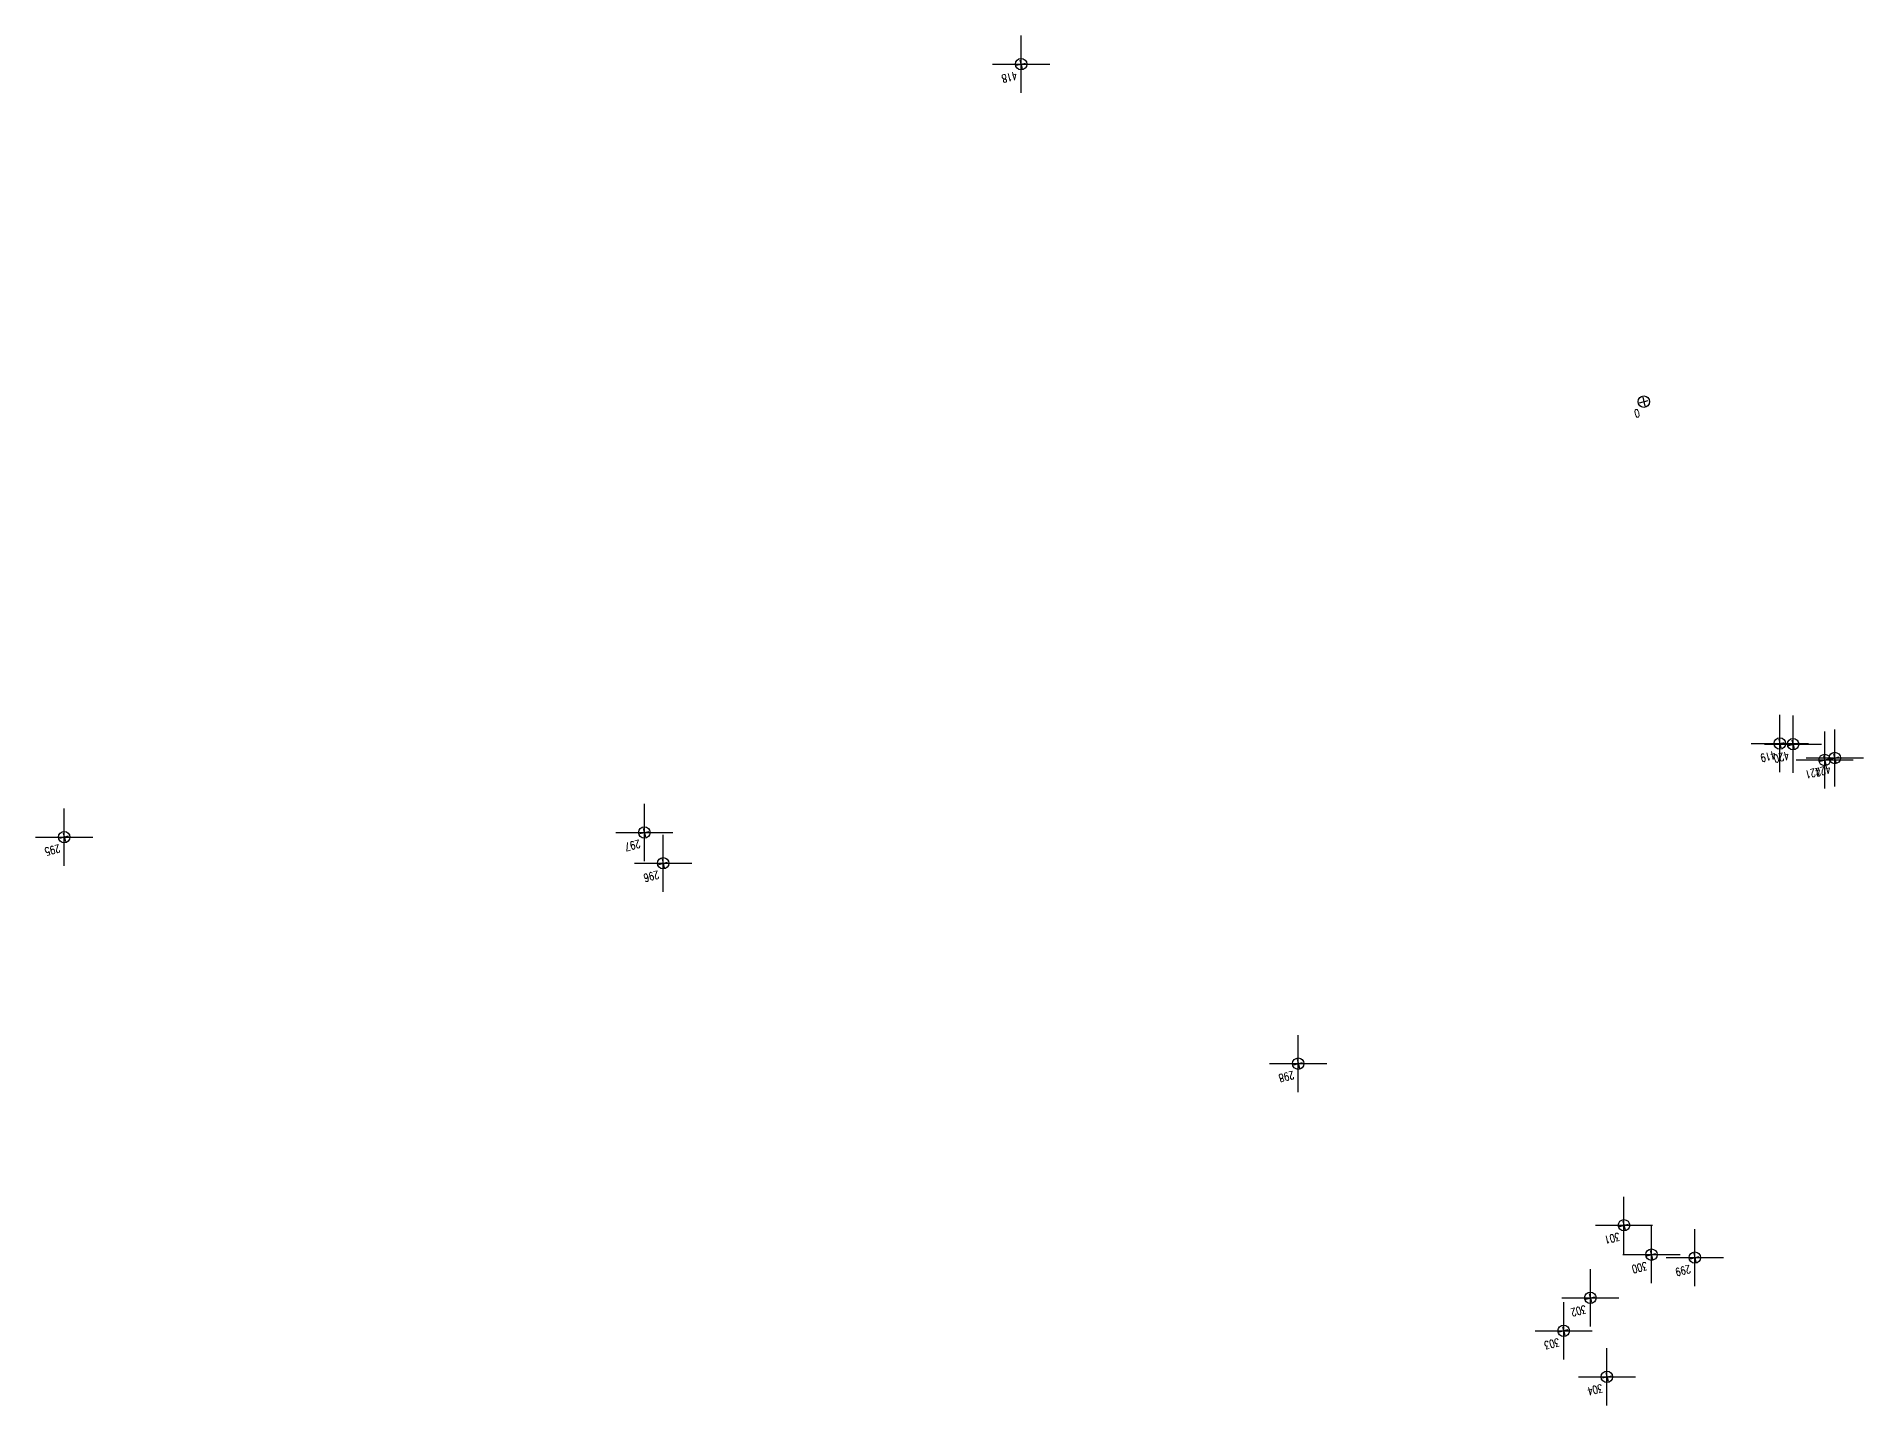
# Model space of a CAD drawing. Header units: metres. Extents: x 4462704 to 4462784, y 5794007 to 5794138.
# Drawn here: x 4462744.31 to 4462760.28, y 5794038.49 to 5794050.45 of the extents above; entities that cross this region are included whole.
import ezdxf
from ezdxf.enums import TextEntityAlignment as Align

# ---------------------------------------------------------------- set-up
doc = ezdxf.new("R2010")
doc.units = ezdxf.units.M
doc.header["$PDMODE"] = 2
doc.header["$PDSIZE"] = 0.25
for name, color, linetype in [('Bronzenadel', 124, 'Continuous'), ('Keramik Pl.1', 60, 'Continuous'), ('Knochenreste', 40, 'Continuous')]:
    doc.layers.add(name, color=color, linetype=linetype)
doc.styles.add('ROMANS', font='ROMANS.shx', dxfattribs={"width": 0.75})

# ---------------------------------------------------------------- blocks, each defined once
blk = doc.blocks.new('MESSPUNKT')
for p, q in [((0.04, 0), (-0.04, 0)), ((0, -0.04), (0, 0.04))]:
    blk.add_line(p, q)
blk.add_circle((0, 0), 0.05)
at = {"style": 'ROMANS', "width": 0.75, "flags": 1}
for tag, p in [('STANDPUNKT', (-0.06, -0.05)), ('MESSWERT', (-0.06, 0.05)), ('KOORDINATEN', (-0.06, -0.15))]:
    blk.add_attdef(tag, text='', height=0.07, dxfattribs=at).set_placement(p, align=Align.RIGHT)
at = {"style": 'ROMANS', "width": 0.75}
for tag, p in [('NUMMER', (0.06, 0.05)), ('INFO', (0.06, -0.15))]:
    blk.add_attdef(tag, p, '', height=0.07, dxfattribs=at)

msp = doc.modelspace()

# ---------------------------------------------------------------- linework, layer by layer
at = {"layer": 'Keramik Pl.1'}
for p in [(4462752.922969865, 5794050.211202192, 52.46909999999999), (4462752.922969865, 5794050.211202192, 52.46909999999999), (4462759.558776048, 5794044.268088884, 52.4198), (4462759.558776048, 5794044.268088884, 52.4198), (4462759.674389188, 5794044.262122134, 52.3971), (4462759.674389188, 5794044.262122134, 52.3971), (4462759.951077104, 5794044.124197601, 52.39309999999999), (4462759.951077104, 5794044.124197601, 52.39309999999999), (4462744.554593455, 5794043.449535239, 52.4891), (4462744.554593455, 5794043.449535239, 52.4891), (4462749.628161447, 5794043.490100199, 52.4877), (4462749.628161447, 5794043.490100199, 52.4877), (4462749.792462698, 5794043.220513498, 52.5262), (4462749.792462698, 5794043.220513498, 52.5262), (4462755.3467625, 5794041.467722884, 52.4772), (4462755.3467625, 5794041.467722884, 52.4772), (4462758.195736196, 5794040.053585022, 52.513), (4462758.195736196, 5794040.053585022, 52.513), (4462758.435642237, 5794039.796669761, 52.5287), (4462758.435642237, 5794039.796669761, 52.5287), (4462758.815178593, 5794039.770657156, 52.52169999999999), (4462758.815178593, 5794039.770657156, 52.52169999999999), (4462757.901631618, 5794039.418412999, 52.5041), (4462757.901631618, 5794039.418412999, 52.5041), (4462757.668427478, 5794039.130564151, 52.4962), (4462757.668427478, 5794039.130564151, 52.4962), (4462758.046558532, 5794038.728056665, 52.5398), (4462758.046558532, 5794038.728056665, 52.5398)]:
    msp.add_point(p, dxfattribs=at)
at = {"layer": 'Knochenreste'}
msp.add_point((4462760.039180643, 5794044.141688938, 52.3881), dxfattribs=at)
msp.add_point((4462760.039180643, 5794044.141688938, 52.3881), dxfattribs=at)

# ---------------------------------------------------------------- block references
at = {"layer": 'Bronzenadel'}
ref = msp.add_blockref('MESSPUNKT', (4462758.369505893, 5794047.259238353, 51.9556), dxfattribs=dict(at, rotation=194.2283887535801))
ref.add_attrib('NUMMER', '0', (4462758.323635859, 5794047.196024909, 51.9556), dxfattribs={"layer": '0', "color": 0, "height": 0.07, "rotation": 194.2283887226185, "style": 'ROMANS', "width": 0.75})
at = {"layer": 'Keramik Pl.1'}
ref = msp.add_blockref('MESSPUNKT', (4462752.922969865, 5794050.211202192, 52.46909999999999), dxfattribs=dict(at, rotation=194.2283887535801))
ref.add_attrib('NUMMER', '418', (4462752.877099827, 5794050.147988746, 52.46909999999999), dxfattribs={"layer": '0', "color": 0, "height": 0.07, "rotation": 194.2283887226185, "style": 'ROMANS', "width": 0.75})
ref = msp.add_blockref('MESSPUNKT', (4462752.922969865, 5794050.211202192, 52.46909999999999), dxfattribs=dict(at, rotation=194.2283887535801))
ref.add_attrib('NUMMER', '418', (4462752.877099827, 5794050.147988746, 52.46909999999999), dxfattribs={"layer": '0', "color": 0, "height": 0.07, "rotation": 194.2283887226185, "style": 'ROMANS', "width": 0.75})
ref = msp.add_blockref('MESSPUNKT', (4462759.558776048, 5794044.268088884, 52.4198), dxfattribs=dict(at, rotation=194.2283887535801))
ref.add_attrib('NUMMER', '419', (4462759.512906011, 5794044.204875439, 52.4198), dxfattribs={"layer": '0', "color": 0, "height": 0.07, "rotation": 194.2283887226185, "style": 'ROMANS', "width": 0.75})
ref = msp.add_blockref('MESSPUNKT', (4462759.558776048, 5794044.268088884, 52.4198), dxfattribs=dict(at, rotation=194.2283887535801))
ref.add_attrib('NUMMER', '419', (4462759.512906011, 5794044.204875439, 52.4198), dxfattribs={"layer": '0', "color": 0, "height": 0.07, "rotation": 194.2283887226185, "style": 'ROMANS', "width": 0.75})
ref = msp.add_blockref('MESSPUNKT', (4462759.674389188, 5794044.262122134, 52.3971), dxfattribs=dict(at, rotation=194.2283887535801))
ref.add_attrib('NUMMER', '420', (4462759.628519149, 5794044.198908688, 52.3971), dxfattribs={"layer": '0', "color": 0, "height": 0.07, "rotation": 194.2283887226185, "style": 'ROMANS', "width": 0.75})
ref = msp.add_blockref('MESSPUNKT', (4462759.674389188, 5794044.262122134, 52.3971), dxfattribs=dict(at, rotation=194.2283887535801))
ref.add_attrib('NUMMER', '420', (4462759.628519149, 5794044.198908688, 52.3971), dxfattribs={"layer": '0', "color": 0, "height": 0.07, "rotation": 194.2283887226185, "style": 'ROMANS', "width": 0.75})
ref = msp.add_blockref('MESSPUNKT', (4462759.951077104, 5794044.124197601, 52.39309999999999), dxfattribs=dict(at, rotation=194.2283887535801))
ref.add_attrib('NUMMER', '421', (4462759.905207067, 5794044.060984155, 52.39309999999999), dxfattribs={"layer": '0', "color": 0, "height": 0.07, "rotation": 194.2283887226185, "style": 'ROMANS', "width": 0.75})
ref = msp.add_blockref('MESSPUNKT', (4462759.951077104, 5794044.124197601, 52.39309999999999), dxfattribs=dict(at, rotation=194.2283887535801))
ref.add_attrib('NUMMER', '421', (4462759.905207067, 5794044.060984155, 52.39309999999999), dxfattribs={"layer": '0', "color": 0, "height": 0.07, "rotation": 194.2283887226185, "style": 'ROMANS', "width": 0.75})
ref = msp.add_blockref('MESSPUNKT', (4462744.554593455, 5794043.449535239, 52.4891), dxfattribs=dict(at, rotation=194.2283887535801))
ref.add_attrib('NUMMER', '295', (4462744.508723418, 5794043.386321795, 52.4891), dxfattribs={"layer": '0', "color": 0, "height": 0.07, "rotation": 194.2283887226185, "style": 'ROMANS', "width": 0.75})
ref = msp.add_blockref('MESSPUNKT', (4462744.554593455, 5794043.449535239, 52.4891), dxfattribs=dict(at, rotation=194.2283887535801))
ref.add_attrib('NUMMER', '295', (4462744.508723418, 5794043.386321795, 52.4891), dxfattribs={"layer": '0', "color": 0, "height": 0.07, "rotation": 194.2283887226185, "style": 'ROMANS', "width": 0.75})
ref = msp.add_blockref('MESSPUNKT', (4462749.628161447, 5794043.490100199, 52.4877), dxfattribs=dict(at, rotation=194.2283887535801))
ref.add_attrib('NUMMER', '297', (4462749.582291411, 5794043.426886753, 52.4877), dxfattribs={"layer": '0', "color": 0, "height": 0.07, "rotation": 194.2283887226185, "style": 'ROMANS', "width": 0.75})
ref = msp.add_blockref('MESSPUNKT', (4462749.628161447, 5794043.490100199, 52.4877), dxfattribs=dict(at, rotation=194.2283887535801))
ref.add_attrib('NUMMER', '297', (4462749.582291411, 5794043.426886753, 52.4877), dxfattribs={"layer": '0', "color": 0, "height": 0.07, "rotation": 194.2283887226185, "style": 'ROMANS', "width": 0.75})
ref = msp.add_blockref('MESSPUNKT', (4462749.792462698, 5794043.220513498, 52.5262), dxfattribs=dict(at, rotation=194.2283887535801))
ref.add_attrib('NUMMER', '296', (4462749.746592661, 5794043.157300053, 52.5262), dxfattribs={"layer": '0', "color": 0, "height": 0.07, "rotation": 194.2283887226185, "style": 'ROMANS', "width": 0.75})
ref = msp.add_blockref('MESSPUNKT', (4462749.792462698, 5794043.220513498, 52.5262), dxfattribs=dict(at, rotation=194.2283887535801))
ref.add_attrib('NUMMER', '296', (4462749.746592661, 5794043.157300053, 52.5262), dxfattribs={"layer": '0', "color": 0, "height": 0.07, "rotation": 194.2283887226185, "style": 'ROMANS', "width": 0.75})
ref = msp.add_blockref('MESSPUNKT', (4462755.3467625, 5794041.467722884, 52.4772), dxfattribs=dict(at, rotation=194.2283887535801))
ref.add_attrib('NUMMER', '298', (4462755.300892466, 5794041.404509439, 52.4772), dxfattribs={"layer": '0', "color": 0, "height": 0.07, "rotation": 194.2283887226185, "style": 'ROMANS', "width": 0.75})
ref = msp.add_blockref('MESSPUNKT', (4462755.3467625, 5794041.467722884, 52.4772), dxfattribs=dict(at, rotation=194.2283887535801))
ref.add_attrib('NUMMER', '298', (4462755.300892466, 5794041.404509439, 52.4772), dxfattribs={"layer": '0', "color": 0, "height": 0.07, "rotation": 194.2283887226185, "style": 'ROMANS', "width": 0.75})
ref = msp.add_blockref('MESSPUNKT', (4462758.195736196, 5794040.053585022, 52.513), dxfattribs=dict(at, rotation=194.2283887535801))
ref.add_attrib('NUMMER', '301', (4462758.149866159, 5794039.990371576, 52.513), dxfattribs={"layer": '0', "color": 0, "height": 0.07, "rotation": 194.2283887226185, "style": 'ROMANS', "width": 0.75})
ref = msp.add_blockref('MESSPUNKT', (4462758.195736196, 5794040.053585022, 52.513), dxfattribs=dict(at, rotation=194.2283887535801))
ref.add_attrib('NUMMER', '301', (4462758.149866159, 5794039.990371576, 52.513), dxfattribs={"layer": '0', "color": 0, "height": 0.07, "rotation": 194.2283887226185, "style": 'ROMANS', "width": 0.75})
ref = msp.add_blockref('MESSPUNKT', (4462758.435642237, 5794039.796669761, 52.5287), dxfattribs=dict(at, rotation=194.2283887535801))
ref.add_attrib('NUMMER', '300', (4462758.389772201, 5794039.733456315, 52.5287), dxfattribs={"layer": '0', "color": 0, "height": 0.07, "rotation": 194.2283887226185, "style": 'ROMANS', "width": 0.75})
ref = msp.add_blockref('MESSPUNKT', (4462758.435642237, 5794039.796669761, 52.5287), dxfattribs=dict(at, rotation=194.2283887535801))
ref.add_attrib('NUMMER', '300', (4462758.389772201, 5794039.733456315, 52.5287), dxfattribs={"layer": '0', "color": 0, "height": 0.07, "rotation": 194.2283887226185, "style": 'ROMANS', "width": 0.75})
ref = msp.add_blockref('MESSPUNKT', (4462758.815178593, 5794039.770657156, 52.52169999999999), dxfattribs=dict(at, rotation=194.2283887535801))
ref.add_attrib('NUMMER', '299', (4462758.769308556, 5794039.707443711, 52.52169999999999), dxfattribs={"layer": '0', "color": 0, "height": 0.07, "rotation": 194.2283887226185, "style": 'ROMANS', "width": 0.75})
ref = msp.add_blockref('MESSPUNKT', (4462758.815178593, 5794039.770657156, 52.52169999999999), dxfattribs=dict(at, rotation=194.2283887535801))
ref.add_attrib('NUMMER', '299', (4462758.769308556, 5794039.707443711, 52.52169999999999), dxfattribs={"layer": '0', "color": 0, "height": 0.07, "rotation": 194.2283887226185, "style": 'ROMANS', "width": 0.75})
ref = msp.add_blockref('MESSPUNKT', (4462757.901631618, 5794039.418412999, 52.5041), dxfattribs=dict(at, rotation=194.2283887535801))
ref.add_attrib('NUMMER', '302', (4462757.855761581, 5794039.355199555, 52.5041), dxfattribs={"layer": '0', "color": 0, "height": 0.07, "rotation": 194.2283887226185, "style": 'ROMANS', "width": 0.75})
ref = msp.add_blockref('MESSPUNKT', (4462757.901631618, 5794039.418412999, 52.5041), dxfattribs=dict(at, rotation=194.2283887535801))
ref.add_attrib('NUMMER', '302', (4462757.855761581, 5794039.355199555, 52.5041), dxfattribs={"layer": '0', "color": 0, "height": 0.07, "rotation": 194.2283887226185, "style": 'ROMANS', "width": 0.75})
ref = msp.add_blockref('MESSPUNKT', (4462757.668427478, 5794039.130564151, 52.4962), dxfattribs=dict(at, rotation=194.2283887535801))
ref.add_attrib('NUMMER', '303', (4462757.622557442, 5794039.067350706, 52.4962), dxfattribs={"layer": '0', "color": 0, "height": 0.07, "rotation": 194.2283887226185, "style": 'ROMANS', "width": 0.75})
ref = msp.add_blockref('MESSPUNKT', (4462757.668427478, 5794039.130564151, 52.4962), dxfattribs=dict(at, rotation=194.2283887535801))
ref.add_attrib('NUMMER', '303', (4462757.622557442, 5794039.067350706, 52.4962), dxfattribs={"layer": '0', "color": 0, "height": 0.07, "rotation": 194.2283887226185, "style": 'ROMANS', "width": 0.75})
ref = msp.add_blockref('MESSPUNKT', (4462758.046558532, 5794038.728056665, 52.5398), dxfattribs=dict(at, rotation=194.2283887535801))
ref.add_attrib('NUMMER', '304', (4462758.000688497, 5794038.66484322, 52.5398), dxfattribs={"layer": '0', "color": 0, "height": 0.07, "rotation": 194.2283887226185, "style": 'ROMANS', "width": 0.75})
ref = msp.add_blockref('MESSPUNKT', (4462758.046558532, 5794038.728056665, 52.5398), dxfattribs=dict(at, rotation=194.2283887535801))
ref.add_attrib('NUMMER', '304', (4462758.000688497, 5794038.66484322, 52.5398), dxfattribs={"layer": '0', "color": 0, "height": 0.07, "rotation": 194.2283887226185, "style": 'ROMANS', "width": 0.75})
at = {"layer": 'Knochenreste'}
ref = msp.add_blockref('MESSPUNKT', (4462760.039180643, 5794044.141688938, 52.3881), dxfattribs=dict(at, rotation=194.2283887535801))
ref.add_attrib('NUMMER', '422', (4462759.993310604, 5794044.078475492, 52.3881), dxfattribs={"layer": '0', "color": 0, "height": 0.07, "rotation": 194.2283887226185, "style": 'ROMANS', "width": 0.75})
ref = msp.add_blockref('MESSPUNKT', (4462760.039180643, 5794044.141688938, 52.3881), dxfattribs=dict(at, rotation=194.2283887535801))
ref.add_attrib('NUMMER', '422', (4462759.993310604, 5794044.078475492, 52.3881), dxfattribs={"layer": '0', "color": 0, "height": 0.07, "rotation": 194.2283887226185, "style": 'ROMANS', "width": 0.75})

doc.saveas('drawing.dxf')
